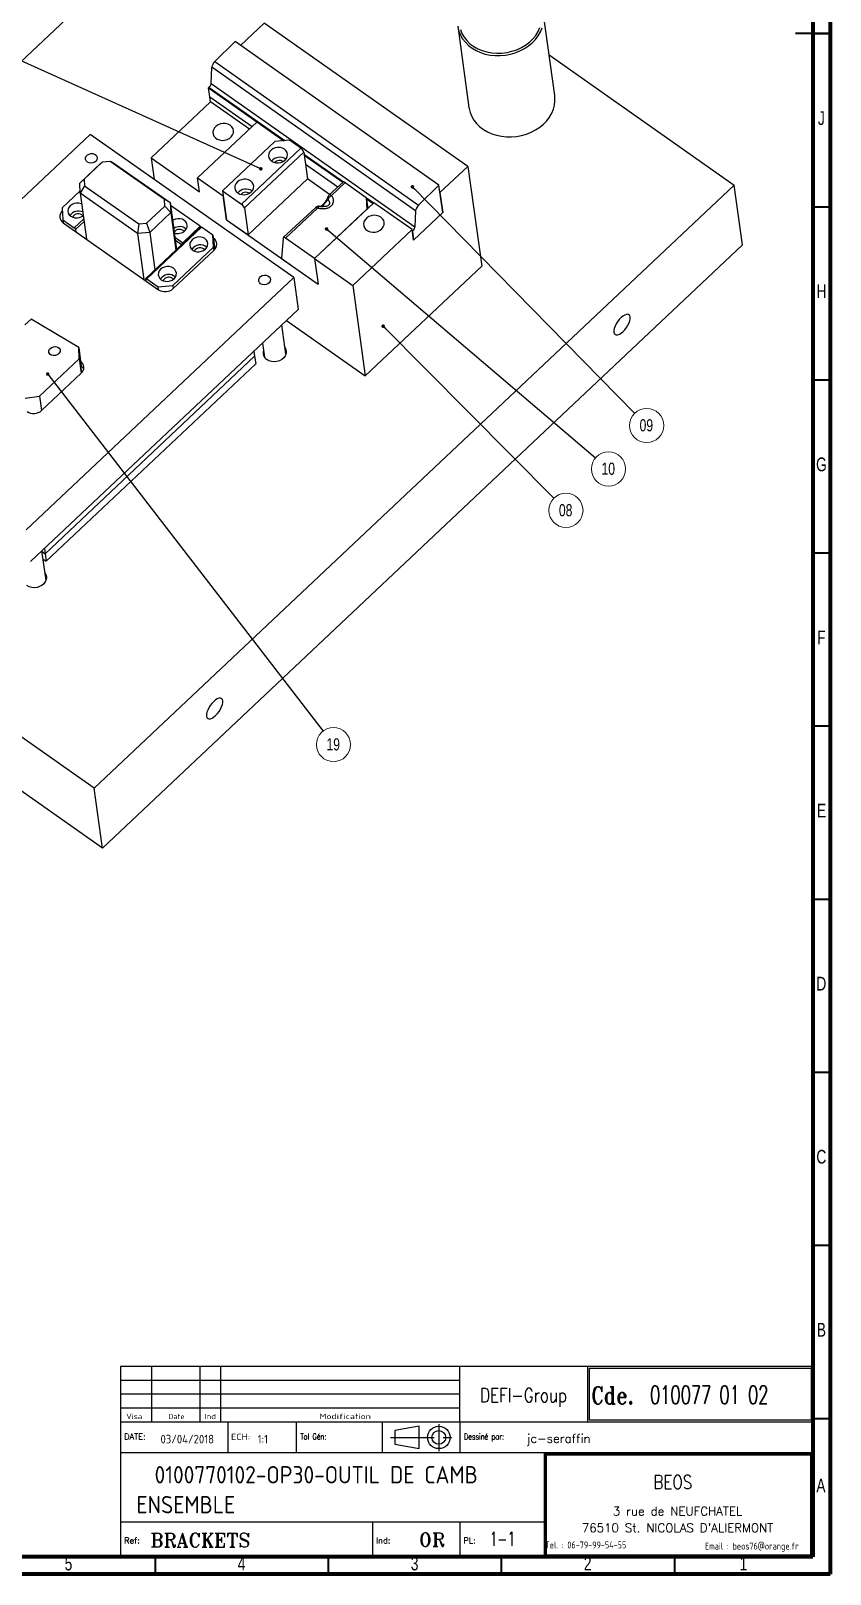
# Model space of a CAD drawing. Header units: millimetres. Extents: x 5 to 1495, y -1208 to 895.
# Drawn here: x 1264.1 to 1495, y 5 to 450.8 of the extents above; entities that cross this region are included whole.
import ezdxf

# ---------------------------------------------------------------- set-up
doc = ezdxf.new("R2010")
doc.units = ezdxf.units.MM
doc.linetypes.add('CENTERX2', pattern=[20.32, 12.7, -2.54, 2.54, -2.54])
doc.layers.add('DIMENSIONS', color=176, linetype='Continuous')
doc.styles.add('SLDTEXTSTYLE0', font='ISOCP')
doc.styles.add('SLDTEXTSTYLE1', font='ROMANT', dxfattribs={"width": 0.8})
doc.styles.add('SLDTEXTSTYLE10', font='ISOCP', dxfattribs={"width": 1.385904})
doc.styles.add('SLDTEXTSTYLE11', font='ISOCP', dxfattribs={"width": 1.246461})
doc.styles.add('SLDTEXTSTYLE12', font='ROMAND')
doc.styles.add('SLDTEXTSTYLE13', font='TXT', dxfattribs={"width": 0.75})
doc.styles.add('SLDTEXTSTYLE2', font='ISOCP', dxfattribs={"width": 0.8})
doc.styles.add('SLDTEXTSTYLE3', font='ROMANS', dxfattribs={"width": 0.8})
doc.styles.add('SLDTEXTSTYLE4', font='ROMANT')
doc.styles.add('SLDTEXTSTYLE5', font='ROMANS')
doc.styles.add('SLDTEXTSTYLE6', font='ROMANT', dxfattribs={"width": 0.65})
doc.styles.add('SLDTEXTSTYLE7', font='ISOCP', dxfattribs={"width": 1.446157})
doc.styles.add('SLDTEXTSTYLE8', font='ISOCP', dxfattribs={"width": 1.294402})
doc.styles.add('SLDTEXTSTYLE9', font='ISOCP', dxfattribs={"width": 1.147311})
doc.dimstyles.new('SLDDIMSTYLE2', dxfattribs={"dimtxt": 0.18, "dimasz": 1.016, "dimexe": 0, "dimexo": 0.0625, "dimgap": 0, "dimtad": 0, "dimtih": 1, "dimtoh": 1, "dimdec": 0, "dimrnd": 1e-09, "dimzin": 0, "dimdsep": 46, "dimtxsty": 'Standard', "dimblk1": 'DOT', "dimblk2": 'DOT', "dimsah": 1, "dimcen": 0.09, "dimadec": 0, "dimazin": 0, "dimtfac": 1.016, "dimtdec": 0, "dimtofl": 0, "dimtmove": 0, "dimatfit": 3, "dimldrblk": 'DOT', "dimfxl": 1, "dimfrac": 2, "dimtolj": 1, "dimtzin": 0, "dimarcsym": 0})

# ---------------------------------------------------------------- blocks, each defined once
blk = doc.blocks.new('SW_NOTE_48')
at = {"color": 0, "linetype": 'Continuous', "lineweight": 0}
blk.add_circle((3.48, -3.51), 4.94, dxfattribs=at)
at = {"color": 0, "linetype": 'Continuous', "lineweight": 0, "insert": (3.41, -1.7), "char_height": 3.5, "attachment_point": 2, "style": 'SLDTEXTSTYLE13'}
blk.add_mtext('08', dxfattribs=at)
blk = doc.blocks.new('_Dot')
at = {"color": 0, "linetype": 'ByBlock', "lineweight": -2}
blk.add_line((-0.5, 0), (-1, 0), dxfattribs=at)
at = {"color": 0, "linetype": 'ByBlock', "const_width": 0.5}
blk.add_lwpolyline([(-0.25, 0, 1), (0.25, 0, 1)], format="xyb", close=True, dxfattribs=at)
blk = doc.blocks.new('SW_NOTE_49')
at = {"color": 0, "linetype": 'Continuous', "lineweight": 0}
blk.add_circle((3.46, -3.53), 4.94, dxfattribs=at)
at = {"color": 0, "linetype": 'Continuous', "lineweight": 0, "insert": (3.39, -1.72), "char_height": 3.5, "attachment_point": 2, "style": 'SLDTEXTSTYLE13'}
blk.add_mtext('09', dxfattribs=at)
blk = doc.blocks.new('SW_NOTE_50')
at = {"color": 0, "linetype": 'Continuous', "lineweight": 0}
blk.add_circle((3.76, -3.2), 4.94, dxfattribs=at)
at = {"color": 0, "linetype": 'Continuous', "lineweight": 0, "insert": (3.69, -1.39), "char_height": 3.5, "attachment_point": 2, "style": 'SLDTEXTSTYLE13'}
blk.add_mtext('10', dxfattribs=at)
blk = doc.blocks.new('SW_NOTE_52')
at = {"color": 0, "linetype": 'Continuous', "lineweight": 0}
blk.add_circle((3.02, -3.91), 4.94, dxfattribs=at)
at = {"color": 0, "linetype": 'Continuous', "lineweight": 0, "insert": (2.95, -2.1), "char_height": 3.5, "attachment_point": 2, "style": 'SLDTEXTSTYLE13'}
blk.add_mtext('19', dxfattribs=at)

msp = doc.modelspace()

# ---------------------------------------------------------------- linework, layer by layer
at = {"color": 7, "linetype": 'Continuous', "lineweight": 70}
for p, q in [((1495, 895), (1495, 5)), ((1490, 890), (1490, 10)), ((1490, 10), (10, 10)), ((1495, 5), (5, 5))]:
    msp.add_line(p, q, dxfattribs=at)
at = {"color": 7, "linetype": 'Continuous', "lineweight": 25}
for p, q in [((1177.974, 363.535), (1315.431, 493.013)), ((1415.423, 432.095), (1412.17, 455.566)), ((1331.484, 452.992), (1324.696, 446.598)), ((1390.342, 411.661), (1331.484, 452.992)), ((1387.407, 452.133), (1390.66, 428.663)), ((1323.089, 447.73), (1317.226, 441.904)), ((1381.967, 406.254), (1323.089, 447.73)), ((1317.226, 441.904), (1376.077, 400.402)), ((1413.795, 443.837), (1467.321, 406.251)), ((1316.201, 435.565), (1316.384, 440.287)), ((1375.235, 398.785), (1316.384, 440.287)), ((1315.445, 434.303), (1315.604, 434.452)), ((1315.445, 434.303), (1337.133, 419.073)), ((1315.804, 431.711), (1315.445, 434.303)), ((1316.201, 435.565), (1375.059, 394.233)), ((1316.004, 430.271), (1298.854, 414.116)), ((1315.804, 431.711), (1328.001, 423.146)), ((1316.004, 430.271), (1315.804, 431.711)), ((1327.21, 422.401), (1316.004, 430.271)), ((1329.424, 424.486), (1312.274, 408.332)), ((1336.781, 419.32), (1329.424, 424.486)), ((1281.212, 420.878), (1243.549, 385.401)), ((1340.07, 379.547), (1281.212, 420.878)), ((1338.789, 419.21), (1334.564, 418.859)), ((1336.459, 419.017), (1336.781, 419.32)), ((1336.819, 419.047), (1336.781, 419.32)), ((1342.099, 416.885), (1338.789, 419.21)), ((1334.564, 418.859), (1319.431, 404.605)), ((1324.949, 400.73), (1342.099, 416.885)), ((1342.915, 415.793), (1325.765, 399.638)), ((1342.915, 415.793), (1343.993, 408.017)), ((1343.035, 414.929), (1354.234, 407.064)), ((1278.197, 406.804), (1284.25, 412.505)), ((1284.728, 412.833), (1279.511, 407.919)), ((1284.25, 412.505), (1284.728, 412.833)), ((1287.011, 413.023), (1284.728, 412.833)), ((1302.651, 402.04), (1287.011, 413.023)), ((1287.77, 412.797), (1287.011, 413.023)), ((1287.77, 412.797), (1304.324, 401.173)), ((1298.854, 414.116), (1299.717, 407.883)), ((1298.854, 414.116), (1312.832, 404.3)), ((1343.394, 412.337), (1352.8, 405.731)), ((1382.271, 404.058), (1390.342, 411.661)), ((1390.342, 411.661), (1394.333, 382.862)), ((1278.197, 406.804), (1279.511, 407.919)), ((1278.355, 403.928), (1278.197, 406.804)), ((1279.613, 406.054), (1278.355, 403.928)), ((1279.511, 407.919), (1279.613, 406.054)), ((1279.613, 406.054), (1295.253, 395.071)), ((1467.321, 406.251), (1282.366, 232.033)), ((1312.832, 404.3), (1312.274, 408.332)), ((1312.274, 408.332), (1319.631, 403.165)), ((1326.842, 391.862), (1343.993, 408.017)), ((1350.411, 403.51), (1343.993, 408.017)), ((1354.306, 407.131), (1350.279, 403.387)), ((1354.911, 406.979), (1350.939, 403.286)), ((1354.911, 406.979), (1361, 402.703)), ((1376.077, 400.402), (1381.967, 406.254)), ((1383.069, 398.299), (1381.967, 406.254)), ((1469.715, 388.972), (1467.321, 406.251)), ((1278.317, 404.612), (1273.107, 399.704)), ((1294.908, 392.304), (1278.355, 403.928)), ((1278.355, 403.928), (1280.198, 390.628)), ((1302.753, 400.175), (1302.651, 402.04)), ((1304.324, 401.173), (1302.651, 402.04)), ((1319.431, 404.605), (1320.589, 396.254)), ((1319.431, 404.605), (1324.949, 400.73)), ((1320.589, 396.254), (1319.631, 403.165)), ((1349.983, 402.899), (1350.027, 402.999)), ((1361, 402.703), (1361.19, 399.252)), ((1361, 402.703), (1361.445, 399.493)), ((1361.06, 402.271), (1362.97, 400.93)), ((1382.271, 404.058), (1383.069, 398.299)), ((1273.107, 399.704), (1273.297, 396.254)), ((1297.536, 395.261), (1302.753, 400.175)), ((1304.482, 398.298), (1298.429, 392.596)), ((1302.753, 400.175), (1304.482, 398.298)), ((1304.324, 401.173), (1304.482, 398.298)), ((1304.324, 401.173), (1306.194, 387.684)), ((1313.013, 394.351), (1304.435, 400.374)), ((1304.482, 398.298), (1305.981, 387.483)), ((1325.765, 399.638), (1326.842, 391.862)), ((1346.389, 399.772), (1337.025, 391.068)), ((1346.934, 399.563), (1337.63, 390.916)), ((1363.207, 401.153), (1346.057, 384.998)), ((1361.19, 399.252), (1346.057, 384.998)), ((1347.876, 400.061), (1347.926, 400.061)), ((1361.419, 399.679), (1361.547, 399.589)), ((1361.419, 399.679), (1361.544, 399.586)), ((1374.243, 393.403), (1363.207, 401.153)), ((1374.662, 390.38), (1383.069, 398.299)), ((1375.235, 398.785), (1375.059, 394.233)), ((1273.297, 396.254), (1273.417, 395.39)), ((1273.297, 396.254), (1276.608, 393.929)), ((1273.417, 395.39), (1301.006, 376.016)), ((1277.015, 393.383), (1277.095, 392.807)), ((1295.253, 395.071), (1294.908, 392.304)), ((1298.429, 392.596), (1294.908, 392.304)), ((1294.908, 392.304), (1296.752, 379.003)), ((1295.253, 395.071), (1297.536, 395.261)), ((1313.078, 394.168), (1297.273, 379.281)), ((1297.536, 395.261), (1298.429, 392.596)), ((1313.381, 394.092), (1297.576, 379.205)), ((1298.429, 392.596), (1299.928, 381.782)), ((1307.969, 389.599), (1313.013, 394.351)), ((1313.013, 394.351), (1313.043, 394.135)), ((1316.692, 391.768), (1313.381, 394.092)), ((1320.589, 396.254), (1326.842, 391.862)), ((1320.589, 396.254), (1347.075, 377.655)), ((1357.093, 377.249), (1374.243, 393.403)), ((1374.662, 390.38), (1374.243, 393.403)), ((1374.462, 393.121), (1374.303, 392.971)), ((1374.303, 392.971), (1374.662, 390.38)), ((1469.715, 388.972), (1284.761, 214.754)), ((1305.111, 377.23), (1316.881, 388.317)), ((1316.881, 388.317), (1316.692, 391.768)), ((1316.692, 391.768), (1317.252, 387.723)), ((1317.001, 387.453), (1316.881, 388.317)), ((1336.971, 390.94), (1336.534, 385.057)), ((1346.057, 384.998), (1337.63, 390.916)), ((1305.231, 376.367), (1317.001, 387.453)), ((1336.534, 385.057), (1347.075, 377.655)), ((1346.057, 384.998), (1347.075, 377.655)), ((1346.057, 384.998), (1357.093, 377.249)), ((1262.726, 306.692), (1340.07, 379.547)), ((1297.248, 379.175), (1297.328, 378.599)), ((1297.576, 379.205), (1300.886, 376.88)), ((1340.07, 379.547), (1341.347, 370.331)), ((1360.705, 351.186), (1394.333, 382.862)), ((1300.886, 376.88), (1305.111, 377.23)), ((1301.006, 376.016), (1300.886, 376.88)), ((1305.111, 377.23), (1305.231, 376.367)), ((1357.093, 377.249), (1360.705, 351.186)), ((1264.003, 297.476), (1341.347, 370.331)), ((1264.138, 367.547), (1262.336, 365.85)), ((1277.901, 359.287), (1264.138, 367.547)), ((1337.752, 357.369), (1336.578, 365.839)), ((1337.971, 367.151), (1360.705, 351.186)), ((1268.209, 299.767), (1328.74, 356.784)), ((1278.056, 356.082), (1277.901, 359.287)), ((1277.901, 359.287), (1278.643, 353.928)), ((1328.535, 358.262), (1328.74, 356.784)), ((1328.74, 356.784), (1329.039, 354.624)), ((1330.997, 360.582), (1331.561, 356.511)), ((1266.623, 345.312), (1278.056, 356.082)), ((1268.509, 297.607), (1329.039, 354.624)), ((1278.056, 356.082), (1278.633, 351.917)), ((1278.643, 353.928), (1278.444, 355.368)), ((1278.748, 352.031), (1278.643, 353.928)), ((1267.2, 341.148), (1278.633, 351.917)), ((1262.432, 344.716), (1266.623, 345.312)), ((1266.623, 345.312), (1267.2, 341.148)), ((1282.366, 232.033), (1142.579, 330.194)), ((1284.761, 214.754), (1144.974, 312.915)), ((1268.478, 292.116), (1267.304, 300.586)), ((1267.333, 300.382), (1268.209, 299.767)), ((1268.004, 301.246), (1268.209, 299.767)), ((1268.209, 299.767), (1268.509, 297.607)), ((1267.632, 298.223), (1268.509, 297.607)), ((1284.761, 214.754), (1282.366, 232.033))]:
    msp.add_line(p, q, dxfattribs=at)
at = {"color": 7, "linetype": 'Continuous', "lineweight": 35}
for p, q in [((1495.001, 450), (1484.999, 450)), ((1490, 450), (1495, 450)), ((1490, 400), (1495, 400)), ((1490, 350), (1495, 350)), ((1490, 300), (1495, 300)), ((1490, 250), (1495, 250)), ((1490, 200), (1495, 200)), ((1490, 150), (1495, 150)), ((1490, 100), (1495, 100)), ((1490, 50), (1495, 50)), ((1300, 10), (1300, 5)), ((1350, 10), (1350, 5)), ((1400, 10), (1400, 5)), ((1450, 10), (1450, 5))]:
    msp.add_line(p, q, dxfattribs=at)
at = {"color": 8, "linetype": 'Continuous', "lineweight": 25}
for p, q in [((1315.604, 434.452), (1337.467, 419.1)), ((1342.995, 415.218), (1354.447, 407.176)), ((1361.02, 402.561), (1363.129, 401.079)), ((1361.445, 399.493), (1361.419, 399.679)), ((1276.608, 393.929), (1279.379, 396.539)), ((1279.493, 395.716), (1277.015, 393.383)), ((1374.263, 393.261), (1374.462, 393.121)), ((1305.708, 391.187), (1307.969, 389.599)), ((1307.622, 389.03), (1305.833, 390.286)), ((1317.252, 387.723), (1316.811, 390.904))]:
    msp.add_line(p, q, dxfattribs=at)
at = {"color": 7, "linetype": 'Continuous', "lineweight": 25, "flags": 128}
for points in [[(1387.451, 451.847), (1387.745, 450.676), (1388.207, 449.55), (1388.832, 448.484), (1389.611, 447.493), (1390.532, 446.591), (1391.584, 445.791), (1392.751, 445.105), (1394.016, 444.541), (1395.363, 444.108), (1396.772, 443.811), (1398.223, 443.656), (1399.696, 443.643), (1401.17, 443.774), (1402.625, 444.046), (1404.04, 444.456), (1405.395, 444.998), (1406.672, 445.664), (1407.852, 446.445), (1408.919, 447.33), (1409.858, 448.306), (1410.655, 449.36), (1411.3, 450.478), (1411.783, 451.642)], [(1388.165, 451.156), (1388.62, 450.03), (1389.244, 448.967), (1390.026, 447.982), (1390.956, 447.09), (1392.02, 446.304), (1393.2, 445.638), (1394.48, 445.101), (1395.84, 444.7), (1397.259, 444.443), (1398.715, 444.332), (1400.188, 444.37), (1401.653, 444.556), (1403.09, 444.888), (1404.476, 445.36), (1405.79, 445.964), (1407.013, 446.693), (1408.126, 447.534), (1409.112, 448.476), (1409.956, 449.503), (1410.645, 450.601), (1411.168, 451.752)], [(1390.66, 428.663), (1390.704, 428.377), (1390.998, 427.206), (1391.46, 426.079), (1392.085, 425.013), (1392.864, 424.022), (1393.785, 423.121), (1394.837, 422.321), (1396.004, 421.634), (1397.269, 421.07), (1398.616, 420.637), (1400.024, 420.341), (1401.476, 420.185), (1402.949, 420.173), (1404.423, 420.304), (1405.878, 420.576), (1407.293, 420.986), (1408.648, 421.528), (1409.925, 422.194), (1411.105, 422.974), (1412.172, 423.859), (1413.111, 424.836), (1413.908, 425.89), (1414.553, 427.007), (1415.036, 428.172), (1415.351, 429.367), (1415.493, 430.577), (1415.46, 431.784), (1415.423, 432.095)], [(1321.68, 423.521), (1321.067, 423.846), (1320.367, 424.032), (1319.622, 424.067), (1318.88, 423.947), (1318.186, 423.681), (1317.586, 423.286), (1317.116, 422.786), (1316.806, 422.213), (1316.675, 421.603), (1316.732, 420.994), (1316.974, 420.424), (1317.384, 419.929), (1317.937, 419.54), (1318.599, 419.282), (1319.327, 419.171), (1320.077, 419.214), (1320.8, 419.408), (1321.452, 419.741), (1321.992, 420.193), (1322.385, 420.733), (1322.607, 421.33), (1322.644, 421.945), (1322.493, 422.539), (1322.165, 423.075), (1321.68, 423.521)], [(1280.448, 412.9), (1280.104, 413.244), (1279.921, 413.667), (1279.919, 414.123), (1280.098, 414.564), (1280.439, 414.941), (1280.905, 415.214), (1281.446, 415.353), (1282.002, 415.342), (1282.513, 415.184), (1282.925, 414.895), (1283.192, 414.506), (1283.286, 414.06), (1283.196, 413.605), (1282.932, 413.191), (1282.523, 412.861), (1282.013, 412.653), (1281.457, 412.588), (1280.916, 412.673), (1280.448, 412.9)], [(1337.339, 416.634), (1336.752, 416.943), (1336.079, 417.111), (1335.366, 417.129), (1334.662, 416.994), (1334.013, 416.716), (1333.466, 416.313), (1333.056, 415.814), (1332.812, 415.252), (1332.751, 414.665), (1332.876, 414.094), (1333.179, 413.577), (1333.639, 413.15), (1334.226, 412.842), (1334.899, 412.673), (1335.612, 412.656), (1336.316, 412.791), (1336.965, 413.069), (1337.512, 413.472), (1337.922, 413.971), (1338.166, 414.533), (1338.227, 415.12), (1338.102, 415.691), (1337.799, 416.207), (1337.339, 416.634)], [(1327.586, 407.448), (1327, 407.757), (1326.327, 407.925), (1325.614, 407.943), (1324.909, 407.808), (1324.261, 407.529), (1323.714, 407.127), (1323.304, 406.628), (1323.06, 406.066), (1322.998, 405.479), (1323.124, 404.908), (1323.427, 404.391), (1323.887, 403.964), (1324.474, 403.656), (1325.147, 403.487), (1325.86, 403.47), (1326.564, 403.605), (1327.212, 403.883), (1327.76, 404.285), (1328.17, 404.785), (1328.414, 405.347), (1328.475, 405.933), (1328.35, 406.505), (1328.047, 407.021), (1327.586, 407.448)], [(1278.791, 400.782), (1278.601, 400.862), (1277.959, 401.023), (1277.278, 401.04), (1276.605, 400.911), (1275.987, 400.645), (1275.464, 400.261), (1275.073, 399.784), (1274.84, 399.248), (1274.781, 398.688), (1274.901, 398.143), (1275.19, 397.649), (1275.63, 397.242), (1276.19, 396.947), (1276.832, 396.786), (1277.513, 396.77), (1278.185, 396.899), (1278.804, 397.164), (1279.249, 397.478)], [(1365.204, 396.986), (1364.592, 397.312), (1363.892, 397.498), (1363.147, 397.532), (1362.404, 397.412), (1361.711, 397.147), (1361.111, 396.752), (1360.641, 396.252), (1360.331, 395.679), (1360.2, 395.068), (1360.257, 394.459), (1360.498, 393.889), (1360.908, 393.394), (1361.462, 393.006), (1362.123, 392.748), (1362.852, 392.637), (1363.601, 392.68), (1364.325, 392.874), (1364.977, 393.207), (1365.516, 393.658), (1365.909, 394.199), (1366.131, 394.795), (1366.169, 395.41), (1366.018, 396.004), (1365.69, 396.541), (1365.204, 396.986)], [(1308.575, 393.044), (1308.967, 393.52), (1309.199, 394.057), (1309.258, 394.617), (1309.139, 395.162), (1308.849, 395.655), (1308.41, 396.063), (1307.85, 396.357), (1307.207, 396.518), (1306.527, 396.535), (1305.854, 396.406), (1305.236, 396.14), (1305.039, 396.017)], [(1313.078, 394.168), (1313.093, 394.179), (1313.132, 394.191), (1313.183, 394.187), (1313.243, 394.169), (1313.31, 394.137), (1313.381, 394.092)], [(1310.828, 387.454), (1311.388, 387.159), (1312.03, 386.998), (1312.71, 386.982), (1313.383, 387.111), (1314.002, 387.376), (1314.524, 387.76), (1314.915, 388.237), (1315.148, 388.774), (1315.207, 389.334), (1315.088, 389.879), (1314.798, 390.372), (1314.359, 390.78), (1313.799, 391.074), (1313.156, 391.235), (1312.476, 391.251), (1311.803, 391.123), (1311.185, 390.857), (1310.662, 390.473), (1310.271, 389.996), (1310.038, 389.46), (1309.979, 388.9), (1310.098, 388.354), (1310.388, 387.861), (1310.828, 387.454)], [(1297.576, 379.205), (1297.505, 379.25), (1297.438, 379.282), (1297.378, 379.3), (1297.327, 379.303), (1297.288, 379.291), (1297.26, 379.266), (1297.247, 379.226), (1297.248, 379.175)], [(1301.748, 378.901), (1302.308, 378.607), (1302.95, 378.446), (1303.631, 378.429), (1304.303, 378.558), (1304.922, 378.824), (1305.445, 379.208), (1305.836, 379.684), (1306.069, 380.221), (1306.127, 380.781), (1306.008, 381.326), (1305.719, 381.819), (1305.279, 382.227), (1304.719, 382.521), (1304.077, 382.682), (1303.396, 382.699), (1302.724, 382.57), (1302.105, 382.304), (1301.582, 381.92), (1301.191, 381.444), (1300.958, 380.907), (1300.899, 380.347), (1301.019, 379.802), (1301.308, 379.309), (1301.748, 378.901)], [(1330.477, 377.769), (1330.133, 378.112), (1329.95, 378.535), (1329.948, 378.992), (1330.127, 379.433), (1330.469, 379.81), (1330.934, 380.083), (1331.475, 380.221), (1332.031, 380.211), (1332.542, 380.052), (1332.954, 379.763), (1333.221, 379.375), (1333.315, 378.929), (1333.225, 378.474), (1332.961, 378.059), (1332.552, 377.73), (1332.042, 377.521), (1331.486, 377.456), (1330.945, 377.542), (1330.477, 377.769)], [(1434.611, 367.951), (1434.094, 367.407), (1433.617, 366.79), (1433.204, 366.129), (1432.875, 365.459), (1432.648, 364.812), (1432.533, 364.222), (1432.536, 363.718), (1432.657, 363.325), (1432.89, 363.063), (1433.224, 362.945), (1433.641, 362.977), (1434.12, 363.157), (1434.639, 363.477), (1435.169, 363.92), (1435.686, 364.464), (1436.163, 365.081), (1436.576, 365.742), (1436.905, 366.412), (1437.132, 367.059), (1437.247, 367.649), (1437.244, 368.153), (1437.123, 368.546), (1436.89, 368.808), (1436.556, 368.926), (1436.139, 368.894), (1435.66, 368.714), (1435.141, 368.394), (1434.611, 367.951)], [(1337.467, 359.423), (1337.497, 359.38), (1337.775, 358.795), (1337.878, 358.166), (1337.8, 357.526), (1337.544, 356.91), (1337.125, 356.351), (1336.565, 355.878), (1335.895, 355.519), (1335.151, 355.291), (1334.372, 355.208), (1333.6, 355.274), (1332.878, 355.484), (1332.244, 355.829)], [(1268.194, 294.17), (1268.223, 294.127), (1268.501, 293.542), (1268.604, 292.913), (1268.526, 292.273), (1268.27, 291.657), (1267.851, 291.098), (1267.292, 290.626), (1266.621, 290.266), (1265.877, 290.039), (1265.098, 289.955), (1264.326, 290.021), (1263.604, 290.232), (1262.971, 290.576)], [(1316.912, 257.085), (1316.396, 256.541), (1315.919, 255.923), (1315.506, 255.263), (1315.177, 254.593), (1314.95, 253.946), (1314.835, 253.356), (1314.838, 252.852), (1314.959, 252.459), (1315.192, 252.197), (1315.526, 252.079), (1315.943, 252.111), (1316.422, 252.291), (1316.94, 252.611), (1317.471, 253.053), (1317.988, 253.597), (1318.465, 254.215), (1318.878, 254.876), (1319.206, 255.546), (1319.434, 256.192), (1319.549, 256.782), (1319.546, 257.287), (1319.425, 257.68), (1319.191, 257.942), (1318.858, 258.06), (1318.441, 258.028), (1317.961, 257.848), (1317.443, 257.528), (1316.912, 257.085)]]:
    msp.add_lwpolyline(points, dxfattribs=at)
at = {"color": 7, "linetype": 'Continuous', "lineweight": 25}
for centre, radius, start, end in [((1314.366, 435.833), 1.854, 311.87616, 351.6717), ((1341.005, 415.218), 1.994, 16.7481, 56.72942), ((1336.01, 411.137), 3.136, 56.57247, 139.70755), ((1335.959, 411.497), 1.875, 56.35189, 138.51512), ((1326.258, 401.951), 3.136, 56.57247, 139.70755), ((1326.207, 402.311), 1.875, 56.35189, 138.51512), ((1274.599, 397.182), 2.147, 132.15413, 236.57036), ((1277.84, 395.789), 2.974, 64.72132, 146.03001), ((1277.775, 396.168), 1.802, 41.87867, 153.90302), ((1323.855, 399.063), 1.994, 16.7481, 56.72942), ((1276.061, 393.095), 0.997, 16.7481, 56.72942), ((1307.064, 391.257), 2.991, 50.06304, 124.77812), ((1307.019, 391.642), 1.819, 42.26628, 146.29493), ((1306.51, 395.334), 3.084, 251.65092, 312.04778), ((1373.224, 394.502), 1.854, 311.87616, 351.6717), ((1308.596, 388.899), 0.94, 131.87231, 169.08178), ((1313.017, 386.057), 2.925, 49.07395, 146.70773), ((1312.973, 386.377), 1.803, 41.95113, 153.83056), ((1315.621, 389.108), 2.155, 309.82745, 56.45922), ((1303.938, 377.504), 2.925, 49.07395, 146.70773), ((1303.893, 377.824), 1.803, 41.95113, 153.83056), ((1302.891, 378.933), 3.473, 237.12843, 312.36048), ((1333.525, 357.821), 2.368, 161.6883, 237.27035), ((1277.253, 353.572), 2.155, 309.82745, 56.45922), ((1277.33, 352.006), 2.327, 29.16532, 55.65636), ((1264.86, 343.714), 3.473, 237.12843, 312.36048)]:
    msp.add_arc(centre, radius, start, end, dxfattribs=at)
for centre, major_axis, ratio, start_param, end_param in [((1317.399, 441.092), (0.862, 1.228), 0.437944, 1.18445, 2.5458068), ((1354.991, 406.403), (-0.686, 0.728), 0.3825029, 5.2061909, 6.2806445), ((1376.25, 399.589), (0.862, 1.228), 0.437944, 1.18445, 2.5458068), ((1337.71, 390.34), (-0.686, 0.728), 0.3825029, 5.2061909, 6.6199076)]:
    msp.add_ellipse(centre, major_axis=major_axis, ratio=ratio, start_param=start_param, end_param=end_param, dxfattribs=at)
msp.add_ellipse((1270.916, 358.293), major_axis=(1.648, 0.44), ratio=0.7462649, dxfattribs=at)
for points, knots in [([(1350.939, 403.286), (1351.067, 403.035), (1351.323, 402.531), (1351.47, 401.704), (1351.363, 400.994), (1351.086, 400.466), (1350.782, 400.114), (1350.394, 399.82), (1349.789, 399.526), (1348.938, 399.344), (1347.909, 399.352), (1347.259, 399.493), (1346.934, 399.563)], [0, 0, 0, 0, 0.1243886, 0.2491366, 0.3741943, 0.4376888, 0.4995268, 0.5614708, 0.6249769, 0.7499136, 0.8748742, 1, 1, 1, 1]), ([(1350.006, 402.996), (1349.824, 402.606), (1349.567, 402.059), (1349.036, 401.283), (1348.676, 400.834), (1348.379, 400.522), (1348.164, 400.323), (1348, 400.191), (1347.872, 400.098), (1347.782, 400.048), (1347.811, 400.045), (1347.824, 400.044)], [0, 0, 0, 0, 0.3378868, 0.4742182, 0.5869789, 0.6818296, 0.736676, 0.7980194, 0.8657717, 0.9405262, 1, 1, 1, 1]), ([(1350.939, 403.286), (1350.83, 403.215), (1350.592, 403.062), (1350.3, 402.742), (1350.067, 402.393), (1349.984, 402.162), (1349.943, 402.048)], [0, 0, 0, 0, 0.2371223, 0.5156856, 0.7617973, 1, 1, 1, 1]), ([(1350.314, 403.42), (1350.263, 403.368), (1350.154, 403.259), (1350.059, 403.107), (1350.025, 403.018), (1350.019, 403.002)], [0, 0, 0, 0, 0.4195761, 0.8959445, 1, 1, 1, 1]), ([(1347.685, 400.073), (1347.573, 400.094), (1347.323, 400.143), (1346.964, 400.092), (1346.62, 399.96), (1346.448, 399.818), (1346.364, 399.749)], [0, 0, 0, 0, 0.2419655, 0.5354108, 0.7748347, 1, 1, 1, 1]), ([(1348.56, 399.995), (1348.367, 400.002), (1348.078, 400.012), (1347.798, 400.074), (1347.705, 400.095)], [0, 0, 0, 0, 0.66708961, 1, 1, 1, 1])]:
    msp.add_open_spline(points, degree=3, knots=knots, dxfattribs=at)
at = {"color": 8, "linetype": 'Continuous', "lineweight": 25}
for points, knots in [([(1347.952, 400.06), (1348.011, 400.097), (1348.099, 400.151), (1348.306, 400.323), (1348.488, 400.487), (1348.691, 400.681), (1348.973, 400.963), (1349.45, 401.471), (1349.744, 401.814), (1349.943, 402.048)], [0, 0, 0, 0, 0.1665217, 0.2476259, 0.3227066, 0.3977334, 0.4787765, 0.6454787, 1, 1, 1, 1]), ([(1349.943, 402.048), (1350.113, 401.798), (1350.364, 401.431), (1350.374, 400.902), (1350.253, 400.612), (1350.092, 400.416), (1349.867, 400.254), (1349.503, 400.093), (1348.988, 399.982), (1348.611, 400.019), (1348.419, 400.037)], [0, 0, 0, 0, 0.3022381, 0.4440258, 0.513145, 0.5771317, 0.6411305, 0.7102681, 0.8522043, 1, 1, 1, 1]), ([(1349.943, 402.048), (1349.917, 402.168), (1349.865, 402.409), (1349.884, 402.704), (1349.958, 402.851), (1349.983, 402.899)], [0, 0, 0, 0, 0.4035408, 0.8043689, 1, 1, 1, 1]), ([(1350.939, 403.286), (1350.838, 403.327), (1350.638, 403.409), (1350.422, 403.443), (1350.309, 403.44), (1350.303, 403.409), (1350.303, 403.408)], [0, 0, 0, 0, 0.3363457, 0.6651805, 0.9940222, 1, 1, 1, 1]), ([(1346.373, 399.753), (1346.374, 399.756), (1346.407, 399.814), (1346.53, 399.826), (1346.723, 399.769), (1346.863, 399.632), (1346.934, 399.563)], [0, 0, 0, 0, 0.0148673, 0.3407327, 0.6666051, 1, 1, 1, 1]), ([(1347.703, 400.079), (1347.671, 400.084), (1347.57, 400.099), (1347.379, 400.026), (1347.14, 399.853), (1346.999, 399.654), (1346.934, 399.563)], [0, 0, 0, 0, 0.1307314, 0.4116118, 0.7313265, 1, 1, 1, 1])]:
    msp.add_open_spline(points, degree=3, knots=knots, dxfattribs=at)
at = {"layer": 'DIMENSIONS', "color": 3}
for p, q in [((1388, 65), (1290, 65)), ((1299, 49), (1299, 65)), ((1313, 49), (1313, 65)), ((1319, 49), (1319, 65)), ((1290, 61), (1388, 61)), ((1388, 57), (1290, 57)), ((1290, 53), (1388, 53))]:
    msp.add_line(p, q, dxfattribs=at)
at = {"layer": 'DIMENSIONS', "color": 6}
for p, q in [((1290, 65), (1290, 10)), ((1490, 10), (1490, 65)), ((1490, 40), (1412.384, 40)), ((1412.384, 40), (1412.384, 10)), ((1489.8, 39.8), (1412.584, 39.8)), ((1412.584, 39.8), (1412.584, 10.2)), ((1489.6, 39.6), (1412.784, 39.6)), ((1412.784, 39.6), (1412.784, 10.4)), ((1489.4, 39.4), (1412.984, 39.4)), ((1412.984, 39.4), (1412.984, 10.6)), ((1489.4, 10.6), (1489.4, 39.4)), ((1489.6, 10.4), (1489.6, 39.6)), ((1489.8, 10.2), (1489.8, 39.8)), ((1290, 10), (1490, 10)), ((1412.584, 10.2), (1489.8, 10.2)), ((1412.784, 10.4), (1489.6, 10.4)), ((1412.984, 10.6), (1489.4, 10.6))]:
    msp.add_line(p, q, dxfattribs=at)
at = {"layer": 'DIMENSIONS', "color": 1}
for p, q in [((1490, 65), (1388, 65)), ((1388, 49), (1388, 65)), ((1425, 49), (1425, 65)), ((1425.5, 49.5), (1425.5, 64.5)), ((1425.5, 64.5), (1489.5, 64.5)), ((1489.5, 64.5), (1489.5, 49.5)), ((1489.5, 49.5), (1425.5, 49.5)), ((1290, 49), (1490, 49)), ((1321, 49), (1321, 40)), ((1340.731, 49), (1340.731, 40)), ((1365.62, 49), (1365.62, 40)), ((1388, 49), (1388, 40)), ((1412.384, 40), (1290, 40)), ((1412.384, 20), (1290, 20)), ((1362.792, 20), (1362.792, 10)), ((1388, 20), (1388, 10))]:
    msp.add_line(p, q, dxfattribs=at)
at = {"layer": 'DIMENSIONS'}
for p, q in [((1425.5, 49.5), (1425.5, 64.5)), ((1425.5, 64.5), (1489.5, 64.5)), ((1489.5, 64.5), (1489.5, 49.5)), ((1489.5, 49.5), (1425.5, 49.5))]:
    msp.add_line(p, q, dxfattribs=at)
at = {"layer": 'DIMENSIONS', "color": 7}
for p, q in [((1376.244, 47.75), (1369.244, 46.5)), ((1369.244, 46.5), (1369.244, 42.5)), ((1376.244, 41.25), (1376.244, 47.75)), ((1369.244, 42.5), (1376.244, 41.25))]:
    msp.add_line(p, q, dxfattribs=at)
at = {"layer": 'DIMENSIONS', "color": 3, "linetype": 'CENTERX2'}
for p, q in [((1381.934, 48.348), (1381.934, 40.513)), ((1367.946, 44.5), (1386.201, 44.5))]:
    msp.add_line(p, q, dxfattribs=at)
at = {"layer": 'DIMENSIONS', "color": 7}
for radius in [3.25, 2]:
    msp.add_circle((1381.934, 44.5), radius, dxfattribs=at)

# ---------------------------------------------------------------- block references
at = {"color": 7, "linetype": 'Continuous', "lineweight": 0}
for name, p in [('SW_NOTE_49', (1438.513, 340.333)), ('SW_NOTE_50', (1427.209, 327.457)), ('SW_NOTE_48', (1415.184, 315.782)), ('SW_NOTE_52', (1348.492, 248.542))]:
    msp.add_blockref(name, p, dxfattribs=at)

# ---------------------------------------------------------------- texts
at = {"color": 7, "linetype": 'Continuous', "lineweight": 0, "char_height": 3.969, "attachment_point": 2, "style": 'SLDTEXTSTYLE13'}
for s, insert in [('J', (1492.465, 427.56)), ('H', (1492.49, 377.56)), ('G', (1492.487, 327.56)), ('F', (1492.458, 277.56)), ('E', (1492.508, 227.56)), ('D', (1492.453, 177.56)), ('C', (1492.459, 127.56)), ('B', (1492.471, 77.56)), ('A', (1492.34, 32.56)), ('5', (1274.96, 10.06)), ('4', (1324.96, 10.06)), ('3', (1374.96, 10.06)), ('2', (1424.96, 10.06)), ('1', (1469.96, 10.06))]:
    msp.add_mtext(s, dxfattribs=dict(at, insert=insert))
at = {"layer": 'DIMENSIONS'}
for s, insert, char_height, attachment_point, style in [('DEFI-Group', (1406.42, 58.701), 4, 2, 'SLDTEXTSTYLE1'), ('Cde.', (1426, 59.126), 5, 1, 'SLDTEXTSTYLE1'), ('010077 01 02', (1442.973, 59.44), 5.29167, 1, 'SLDTEXTSTYLE6'), ('Visa', (1291.655, 51.348), 1.5671, 1, 'SLDTEXTSTYLE11'), ('Date', (1303.824, 51.283), 1.4924, 1, 'SLDTEXTSTYLE9'), ('Ind', (1314.254, 51.283), 1.4924, 1, 'SLDTEXTSTYLE10'), ('Modification', (1347.489, 51.348), 1.56705, 1, 'SLDTEXTSTYLE7'), ('DATE:', (1291.034, 45.598), 1.7277, 1, 'SLDTEXTSTYLE5'), ('03/04/2018', (1301.533, 45.253), 2.5, 1, 'SLDTEXTSTYLE0'), ('ECH:', (1321.911, 45.56), 1.8141, 1, 'SLDTEXTSTYLE8'), ('1:1', (1329.62, 45.24), 2.5, 1, 'SLDTEXTSTYLE0'), ('Tol Gén:', (1341.952, 45.598), 1.7277, 1, 'SLDTEXTSTYLE3'), ('Dessiné par:', (1389.221, 45.598), 1.72768, 1, 'SLDTEXTSTYLE3'), ('jc-seraffin', (1407.355, 45.42), 2.5, 1, 'SLDTEXTSTYLE4'), ('0100770102-OP30-OUTIL DE CAMB', (1299.839, 36.209), 5, 1, 'SLDTEXTSTYLE0'), ('BEOS', (1449.571, 33.595), 4, 2, 'SLDTEXTSTYLE1'), ('ENSEMBLE', (1294.603, 27.564), 5, 1, 'SLDTEXTSTYLE0'), ('3 rue de NEUFCHATEL', (1450.909, 24.448), 2.5, 2, 'SLDTEXTSTYLE12'), ("76510 St. NICOLAS D'ALIERMONT", (1450.903, 19.623), 2.5, 2, 'SLDTEXTSTYLE12'), ('Ref:', (1291.034, 15.598), 1.7277, 1, 'SLDTEXTSTYLE5'), ('BRACKETS', (1298.634, 16.803), 4, 1, 'SLDTEXTSTYLE4'), ('Ind:', (1363.826, 15.598), 1.7277, 1, 'SLDTEXTSTYLE5'), ('OR', (1376.194, 16.951), 4, 1, 'SLDTEXTSTYLE4'), ('PL:', (1389.034, 15.598), 1.7277, 1, 'SLDTEXTSTYLE5'), ('1-1', (1396.651, 17.173), 4, 1, 'SLDTEXTSTYLE6'), ('Tel. : 06-79-99-54-55', (1424.36, 14.429), 2, 2, 'SLDTEXTSTYLE2'), ('Email : beos76@orange.fr', (1472.372, 14.097), 2, 2, 'SLDTEXTSTYLE2')]:
    msp.add_mtext(s, dxfattribs=dict(at, insert=insert, char_height=char_height, attachment_point=attachment_point, style=style))

# ---------------------------------------------------------------- leaders
at = {"color": 7, "linetype": 'Continuous', "lineweight": 0}
for points in [[(1330.522, 410.941), (1249.653, 447.41)], [(1374.32, 405.75), (1438.513, 340.333)], [(1349.51, 393.582), (1427.209, 327.457)], [(1365.859, 365.484), (1415.184, 315.782)], [(1268.966, 351.671), (1348.492, 248.542)]]:
    msp.add_leader(points, dimstyle='SLDDIMSTYLE2', dxfattribs=at)

doc.saveas('drawing.dxf')
